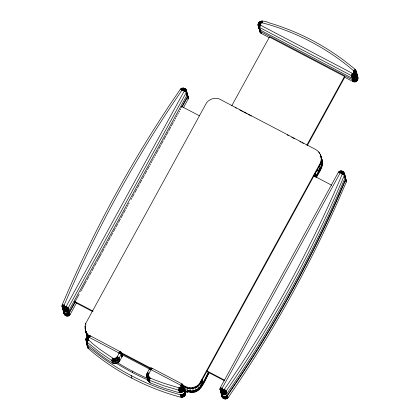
<?xml version="1.0" encoding="UTF-8"?>
<svg xmlns="http://www.w3.org/2000/svg" width="420" height="420" viewBox="0 0 420 420"><rect width="100%" height="100%" fill="white"/><g stroke="black" fill="none" stroke-linecap="round" stroke-linejoin="round"><path stroke-width="0.63" d="M223.351 389.702L222.353 389.272L222.159 388.28L340.095 173.056C341.03 171.932 342.757 173.45 342.058 174.615L335.097 190.806A1226.111 1203.993 -15.3 0 1 234.502 374.383L224.574 389.02C222.227 389.912 223.802 392.994 224.159 394.858L225.461 394.616L226.905 393.608L237.153 378.556A1228.306 1206.146 -15.3 0 0 337.927 194.649L345.067 177.97L345.125 176.237L344.615 175.035M182.973 89.786L183.971 90.216L184.165 91.203L66.229 306.427C65.294 307.556 63.567 306.038 64.265 304.868L71.227 288.682A1226.111 1203.993 -15.3 0 1 171.822 105.1L181.75 90.468L182.973 89.786L183.067 87.995L185.493 88.93L186.38 90.347L186.302 92.426L68.161 308.023C65.945 311.325 60.564 307.981 62.333 304.505L69.332 288.236A1228.306 1206.146 -15.3 0 1 170.105 104.328L180.348 89.276L181.388 88.457L183.094 88.027M148.633 375.737L149.237 377.108L150.355 378.116L155.552 380.263L164.204 383.381L178.678 387.728C180.054 388.337 182.107 386.468 180.763 385.261L151.1 369.7L148.796 373.753L148.633 375.737A2.074 0.389 -11.6 0 0 146.706 376.535L147.651 378.677L149.399 380.252L163.616 385.686L178.715 390.175L180.978 389.897L182.747 388.474L183.346 386.032L182.028 383.938L151.946 368.167L150.533 368.125L149.378 368.939L146.958 373.438L146.612 374.971L146.706 376.535L147.945 380.609L150.108 382.851L164.33 388.285L179.429 392.774L181.687 392.501L183.456 391.078L184.097 389.056L183.278 386.962L184.076 389.744M86.641 337.066L88.368 335.853L90.479 335.911L120.96 352.091L121.422 353.105L121.306 354.218L118.309 359.284L117.049 360.255L114.781 360.985L111.673 360.465L99.178 351.881L87.334 342.379L86.457 341.339L85.927 339.623L86.672 337.008L88.31 337.921L89.513 337.517L119.144 353.068A2.195 0.336 21.2 0 1 121.306 354.218L122.015 356.816L119.023 361.882L116.277 363.447L113.122 363.353L107.399 359.851L99.892 354.48L88.043 344.978L86.961 343.534L86.095 340.51A2.195 0.415 -17.1 0 1 88.085 339.465L88.31 337.921M149.378 368.939L150.953 369.747L149.562 368.723M120.834 352.748L120.545 351.708A2.195 0.32 -54.8 0 0 119.154 353.062C118.01 355.126 116.939 358.601 113.957 358.459L113.967 360.948L114.692 363.615M122.015 356.816L122.136 355.703L121.674 354.69M183.419 107.788L188.27 98.763L188.228 97.088L187.042 93.839L187.64 94.946L187.373 96.768L186.937 95.167L187.231 93.781L186.743 92.18M181.393 107.677L187.451 96.626L187.1 95.225M86.683 341.313C85.696 345.461 89.565 348.206 92.61 350.228A237.227 232.948 -15.3 0 0 174.027 392.936C177.014 393.635 181.855 396.38 184.306 392.921C185.372 391.545 185.047 389.361 183.587 388.385M86.698 344.075L88.132 348.322L93.319 352.826A237.227 232.948 -15.3 0 0 174.736 395.535C177.718 396.081 182.075 398.864 184.732 395.881C185.84 394.732 185.981 392.784 184.926 391.561M345.481 178.831L345.744 179.177L345.051 176.636L345.739 178.668L345.618 179.97L338.473 196.649A1228.306 1206.146 -15.3 0 1 237.699 380.557L227.724 395.262C225.86 398.344 220.573 396.532 221.193 392.884M258.027 24.376L258.295 26.029L259.728 27.542L351.377 75.616C353.057 76.545 355.378 75.663 356.029 73.862C357.62 69.941 352.574 67.494 350.348 65.478A237.227 232.948 -15.3 0 0 268.931 22.769C265.981 21.194 258.956 19.289 258.027 24.376A2.195 0.389 6.1 0 1 260.101 24.182L260.788 23.147L261.996 22.79L268.175 24.434A235.032 230.795 -15.3 0 1 348.842 66.749L353.325 70.529C354.674 71.316 353.913 74.109 352.249 73.274L260.726 25.268L260.101 24.182M258.815 26.56L258.857 28.229L260.264 30.025L260.699 31.626L259.445 30.23L259.25 28.161M259.733 29.92L259.775 31.589L260.998 33.28L269.483 37.758M179.183 387.807L179.161 390.154L179.886 392.821M261.996 22.79L262.222 21.032M182.632 88.064L182.8 89.796M62.801 307.944C62.05 311.283 66.943 313.53 68.875 310.627L187.01 95.025M341.959 173.24A2.195 0.394 -33.9 0 1 343.901 172.436L344.358 175.366L337.213 192.05A1228.306 1206.146 -15.3 0 1 236.439 375.958L226.464 390.658C224.564 393.986 218.689 391.582 220.243 387.86L338.383 172.263C341.817 168.32 345.518 173.502 345.209 177.103M221.309 394.139C222.07 396.884 226.18 397.22 227.614 394.858L237.589 380.153A1228.306 1206.146 -15.3 0 0 338.363 196.25L345.361 179.981L345.445 177.418M221.214 393.724C220.668 397.756 225.677 401.111 228.307 397.399L238.282 382.694A1228.306 1206.146 -15.3 0 0 339.056 198.786L346.054 182.522L346.337 181.246L345.965 179.555M65.279 306.82L65.147 309.298L65.872 311.971M352.721 73.427L352.59 75.905L353.315 78.577C357.205 78.886 357.856 73.763 356.149 71.19A2.195 0.415 -17.1 0 0 353.945 71.431M87.392 345.319L87.517 347.114M353.315 78.577L352.286 78.298L352.727 79.9C356.06 81.511 358.985 76.776 356.685 74.183M344.311 77.012L353.01 81.575C356.706 83.449 359.373 78.325 357.299 75.39M89.302 337.475L89.644 335.722M151.1 368.036L151.053 369.695L151.384 368.041M341.045 172.667L341.381 170.914M89.213 335.711L89.161 337.47M340.951 170.903L340.904 172.662M223.178 389.692L223.004 392.233L223.718 394.837L224.159 394.858M183.146 89.796L183.54 88.053M178.957 387.786L178.705 390.106L179.429 392.774M186.984 95.014L187.457 96.406M184.081 389.477L183.881 390.301L183.167 387.702A2.069 0.315 21.2 0 0 181.13 386.615M221.372 392.863L221.324 394.128M221.959 395.005L222.002 396.68M113.957 358.459L113.468 358.407L113.174 360.764L113.899 363.542M262.206 22.811L262.678 21.079M64.029 311.656C62.79 315.094 67.94 317.867 70.004 314.764L76.618 302.694M65.137 306.794L64.727 309.23L65.447 311.903M352.58 73.406L352.17 75.842L353.356 79.999L354.637 79.322L355.042 77.831M85.029 326.24L85.26 327.054L85.517 325.936L85.307 329.863L87.176 336.478L86.977 335.748L87.575 336.704C85.748 332.682 84.11 327.894 85.685 323.494L206.514 102.848C209.381 98.957 214.73 97.33 219.282 98.947L315.462 149.394C321.342 152.213 323.3 160.666 319.436 165.895M201.285 381.544L201.542 380.425C199.994 388.038 189.357 391.241 183.808 385.844M182.311 384.694C187.415 388.862 195.699 388.878 199.705 383.224L320.56 162.587L321.216 159.841L321.132 157.028M315.982 177.061C318.738 171.376 324.613 165.223 321.394 158.482C324.849 165.338 319.431 171.822 316.292 177.587M183.719 385.917C189.263 391.319 199.857 388.122 201.469 380.541M183.131 387.167C189.588 395.593 204.535 388.946 202.44 378.483M318.581 166.903C320.875 164.63 321.72 161.207 321.353 158.046C324.629 164.981 318.938 171.313 315.961 177.125M89.444 337.496L90.064 335.79M151.084 369.695L151.667 368.088M341.187 172.688L341.806 170.982M223.004 389.66L222.569 392.159L223.283 394.758L223.718 394.837M183.32 89.828L183.976 88.127M113.468 358.407L112.985 358.297L112.408 360.581L113.122 363.353M65 306.757L64.318 309.11L65.037 311.782M352.443 73.364L351.771 75.789L352.931 79.958L353.356 79.999M222.836 389.608L222.138 391.955L222.857 394.627L223.283 394.758M151.1 369.7L151.946 368.167M341.324 172.73L342.216 171.103M183.488 89.88L184.396 88.258M89.513 337.517L90.479 335.911M260.222 29.547L260.09 30.786L260.925 31.763L260.489 30.167L259.828 29.568M151.174 369.737L152.203 368.282M76.624 298.877L69.311 312.223L70.004 314.764M76.87 298.426L79.139 294.284M80.651 291.527L81.659 289.69M81.911 289.228L84.173 285.096M84.43 284.629L86.32 281.18M86.951 280.03L88.841 276.581M89.471 275.431L91.361 271.981M91.99 270.832L93.886 267.382M94.516 266.233L96.406 262.778M97.036 261.628L98.017 259.833M98.296 259.329L101.477 253.517M102.076 252.43L103.997 248.923M104.596 247.832L105.257 246.629M105.856 245.532L107.772 242.036M108.376 240.933L110.287 237.442M110.896 236.334L112.807 232.848M113.416 231.735L115.322 228.254M115.936 227.136L117.842 223.661M118.456 222.537L120.356 219.067M120.976 217.938L122.876 214.473M123.496 213.339L125.391 209.879M126.016 208.74L126.651 207.585M127.276 206.435L127.906 205.286M128.536 204.136L129.166 202.986M131.056 199.547L131.686 198.387M132.311 197.248L134.206 193.788M134.831 192.654L136.731 189.189M137.345 188.06L139.251 184.59M139.865 183.466L141.771 179.991M142.38 178.873L144.291 175.392M144.9 174.279L146.811 170.793M147.415 169.685L149.331 166.194M149.935 165.091L150.591 163.895M151.221 162.745L151.851 161.595M152.45 160.503L153.111 159.296M153.741 158.146L154.371 156.996M154.964 155.909L155.631 154.697M156.224 153.61L158.151 150.092M158.744 149.016L160.671 145.493M161.259 144.422L163.191 140.894M163.821 139.745L165.711 136.295M166.294 135.235L168.231 131.696M168.809 130.641L170.751 127.097M171.328 126.047L173.271 122.498M173.843 121.459L174.531 120.199M175.161 119.049L175.796 117.899M176.363 116.865L177.056 115.6M177.686 114.45L178.316 113.3M178.878 112.271L179.576 111.001M180.206 109.851L180.836 108.701M75.406 301.702L69.421 312.627C67.715 315.152 63.494 313.814 63.278 310.847L64.092 313.808M182.207 106.801L187.561 97.025L187.735 95.361L187.184 93.781M231.761 105.767L269.419 37.044L344.51 76.43L344.731 77.233L307.382 145.383M306.852 145.157L344.51 76.43M184.9 391.272L187.22 392.49L187 391.692L187.735 390.358C199.668 394.58 204.036 379.974 208.399 372.188M187.22 392.49L187.95 391.156L187.068 387.996M199.925 384.017L320.786 163.38L320.56 162.587M314.491 176.453L315.751 174.158L314.617 173.56M315.026 176.678L315.966 174.956L315.751 174.158M315.425 176.899L321.405 165.989M209.433 372.472C204.65 380.289 200.681 396.128 188.165 391.87L187.966 391.141C200.177 395.467 204.377 380.195 208.929 372.414M187.966 391.141C200.198 395.341 204.335 380.111 208.918 372.32M316.103 171.728C321.983 169.008 323.516 161.39 320.707 155.894L321.426 158.54M183.881 390.353L183.377 390.989M63.194 309.981C62.869 313.257 67.709 314.969 69.389 312.086L68.948 310.485L67.914 311.099L68.355 312.701L69.284 312.207L68.161 308.023A2.2 0.273 34.3 0 0 66.229 306.427M180.348 89.276L181.897 90.279M86.914 336.74L88.4 337.811M259.618 21.809L260.788 23.147M181.01 88.688L182.154 90.043M87.581 336.205L88.62 337.633M150.008 368.361L150.99 369.71L150.533 368.125M353.399 81.748L352.044 78.188L353.341 78.33L353.776 79.926M66.607 311.903L67.31 312.532L68.355 312.701M88.085 339.465L93.188 344.153L100.401 349.76L112.985 358.297M222.453 393.955L221.618 393.288M222.122 388.768A2.195 0.415 -9.2 0 0 220.064 389.524L221.219 393.304L222.857 394.627M184.648 386.626L187.168 387.933L183.109 385.791M235.168 107.557L236.323 108.166M239.789 109.982L242.676 111.499M243.831 112.103L246.724 113.62M247.879 114.224L251.344 116.041M287.128 134.873L288.288 135.482M291.758 137.303L294.646 138.821M299.854 141.545L301.009 142.154M302.164 142.763L303.319 143.367M181.519 106.397L199.427 115.789M313.782 175.833L331.679 185.22M74.634 301.455L93.109 311.147M206.882 370.886L224.789 380.279M74.277 301.954L92.752 311.645M206.525 371.385L224.432 380.777M120.997 352.532L150.497 368.009M121.217 353.33L150.14 368.498M121.317 354.317L149.714 369.212M184.684 390.474L187 391.692M180.947 386.946L182.721 388.416L183.456 391.078M353.719 72.98L355.572 74.571L356.312 77.233M116.954 357.01L118.797 358.617L119.537 361.279M339.365 171.381L340.363 172.825M260.474 23.431L258.935 22.423M224.427 389.209L226.165 390.947L226.905 393.608M180.805 387.125L182.438 388.773L183.172 391.435M340.142 173.003L338.656 171.932M85.118 329.054L86.168 332.556L85.942 331.742L87.444 334.12L89.108 335.648M87.444 334.12L87.665 334.913L88.919 336.084M86.992 335.738L86.111 332.556L87.596 334.945L88.835 336.1M353.624 73.091L355.299 74.897L356.039 77.558M66.187 306.479L67.856 308.291L68.597 310.952M116.634 357.383L118.283 359.221L119.023 361.882M344.479 175.98L344.783 176.29M186.207 91.529L186.496 91.838L185.787 89.239A2.195 0.378 -39.7 0 0 183.971 90.216M260.62 23.284L259.261 22.092M182.018 90.153L180.658 88.961M180.647 387.287L182.112 389.099L182.847 391.76M224.306 389.335L225.855 391.256L226.595 393.923M355.955 72.235L356.864 73.789M340.242 172.909L338.971 171.644M88.505 337.717L87.234 336.452M353.519 73.185L354.989 75.185L355.724 77.852M66.082 306.579L67.546 308.579L68.282 311.241M116.261 357.714L117.689 359.746L118.424 362.413M180.469 387.429L181.755 389.387L182.49 392.049M150.26 368.23L151.001 369.705L149.772 368.529M183.719 388.563L184.081 389.534L183.367 386.878A2.069 0.367 6.1 0 0 181.204 386.311M224.17 389.44L225.509 391.534L226.249 394.202M357.168 75.941L357.782 77.149M260.421 21.357L261.161 22.943M319.631 153.725L318.801 151.961M86.163 332.535L87.665 334.919M353.404 73.269L354.637 75.432L355.373 78.099M86.772 334.94L87.659 336.389M65.961 306.658L67.195 308.821L67.93 311.493M345.161 177.035L345.382 177.413M115.852 357.987L117.023 360.187L117.758 362.854M260.967 23.037L260.006 21.562M180.28 387.55L181.367 389.634L182.102 392.296M181.792 88.268L182.464 89.88M182.306 89.954L181.388 88.457M224.018 389.529L225.866 394.433M183.404 387.135L183.645 387.933M340.489 172.762L339.701 171.192M88.746 337.565L87.964 336M353.278 73.332L354.995 78.298M65.835 306.726L67.552 311.693M180.075 387.649L181.687 392.501M115.406 358.197L117.038 363.2M261.76 21.037L261.781 22.796M223.86 389.603L225.461 394.616M340.111 171.05L340.321 171.728M88.373 335.853L88.883 337.517M340.526 170.945L340.762 172.678M150.811 368.062L151.032 369.695M88.767 335.764L89.019 337.486M260.857 21.2L261.361 22.869M261.293 21.063L261.571 22.822M321.358 157.841L320.308 154.34M340.463 172.19L340.62 172.709M353.147 73.385L354.753 79.133M65.704 306.779L67.31 312.532M321.2 157.757L322.235 161.233M179.86 387.728L181.251 392.653M321.442 160.634L321.216 159.841M182.217 88.137L182.632 89.828M192.801 388.421L192.575 387.629M189.94 388.537L189.719 387.739M85.339 329.847L85.255 327.033M199.705 383.224L199.925 384.017M197.747 385.292C198.875 386.442 195.037 388.773 195.316 386.794M186.937 387.119L187.157 387.912M147.63 379.89L147.315 378.357M85.685 323.494L85.911 324.287M357.026 74.681L355.992 70.765A2.195 0.41 -23.7 0 0 353.871 71.237M357.142 74.965L357.945 78.041M356.501 72.959L355.787 70.361A2.195 0.399 -30.3 0 0 353.776 71.048M356.937 74.561L357.42 76.319M357.031 75.133L356.323 72.534A2.195 0.394 2.6 0 0 354.023 72.056M357.473 76.734L357.95 78.493M356.249 72.581L355.535 69.983A2.195 0.389 -36.8 0 0 353.656 70.875M356.984 75.584L356.276 72.986A2.195 0.378 9.2 0 0 354.002 72.266M357.425 77.186L357.908 78.944M356.89 76.031L356.176 73.427A2.195 0.357 15.7 0 0 353.955 72.471M357.326 77.627L357.808 79.391M356.743 76.461L356.029 73.862A2.195 0.331 22.2 0 0 353.887 72.67M357.179 78.057L357.661 79.821M356.543 76.87L355.834 74.272A2.195 0.299 29 0 0 353.798 72.854M356.979 78.472L357.462 80.231M356.753 78.834L357.236 80.593M356.48 79.16L356.958 80.918M356.16 79.448L356.643 81.212M355.814 79.695L356.291 81.459M355.43 79.9L355.913 81.659M355.026 80.047L355.509 81.811M354.344 78.257L354.637 79.322M354.501 79.485L353.005 73.416M354.611 80.147L355.089 81.905M354.05 78.561L354.344 79.632M353.729 78.152L354.17 79.753M353.745 78.587L353.015 75.92L352.863 73.432M354.181 80.189L354.664 81.947M353.54 78.251L353.976 79.853M353.75 80.178L354.233 81.937M353.131 78.377L353.567 79.979M353.33 80.11L353.808 81.868M352.7 78.393L353.141 79.994M353.01 81.575L352.527 79.816L260.878 31.742L261.361 33.5M345.193 176.668L344.122 172.814A2.195 0.41 -26.8 0 0 342.048 173.392M345.272 177.014L346.327 180.81M345.644 178.705L346.337 181.246M345.167 177.539L344.453 174.941A2.195 0.378 9.1 0 0 342.174 174.227M345.602 179.141L346.295 181.681M343.922 173.129L343.633 172.09A2.195 0.373 -41.1 0 0 341.854 173.108M345.067 177.97L344.358 175.366A2.195 0.357 16.2 0 0 342.137 174.395M345.508 179.566L346.201 182.107M321.416 160.86L322.298 164.047M320.744 163.601L321.625 166.787M319.373 166.084L320.03 168.483M317.562 168.74L318.056 170.536M260.998 33.28L259.366 27.316A2.195 0.32 -54.8 0 1 260.547 25.158M259.949 29.741L260.389 31.337M259.607 28.98L260.264 31.169M260.09 30.786L259.035 27.048A2.195 0.352 -47.3 0 1 260.437 25.069M260.185 31.248L260.668 33.012M259.455 29.342L258.746 26.744A2.195 0.378 -39.7 0 1 260.342 24.969M259.891 30.944L260.374 32.702M258.169 24.896L258.741 26.975M259.177 28.576L259.66 30.335M260.127 32.361L258.011 24.801A2.195 0.404 -1.6 0 1 260.096 24.323M259.009 28.628L258.053 25.221A2.195 0.415 -9.2 0 1 260.111 24.46M259.198 29.421L259.928 31.988M187.189 93.361L186.233 89.954A2.195 0.41 -24.5 0 0 184.118 90.452M187.383 94.154L188.323 97.498M188.359 97.923L186.034 89.581A2.195 0.399 -32.1 0 0 184.054 90.326M187.21 94.201L186.501 91.602A2.195 0.389 6.1 0 0 184.207 90.998M187.651 95.802L188.344 98.343M187.142 94.621L186.428 92.022A2.195 0.362 13.6 0 0 184.186 91.14M187.577 96.222L188.27 98.763M187.026 94.595L187.467 96.196M188.144 99.167L186.302 92.426A2.2 0.326 23.1 0 0 184.165 91.203M185.084 89.481L184.8 88.442A2.195 0.289 -62.2 0 0 183.64 89.948M227.341 395.209L228.039 397.751M227.031 395.524L227.729 398.066M226.684 395.798L227.378 398.339M226.306 396.029L227 398.57M225.902 396.212L226.595 398.753M225.041 394.748L223.697 389.655M225.477 396.349L226.17 398.89M224.6 394.832L223.524 389.687M225.041 396.433L225.734 398.974M224.595 396.459L225.293 399M224.154 396.433L224.847 398.974M223.718 396.354L224.411 398.895M223.293 396.228L223.991 398.764M222.453 394.443L221.744 391.844A2.195 0.289 -62.2 0 1 222.684 389.54M222.894 396.044L223.587 398.585M222.091 394.223L221.382 391.624A2.195 0.32 -54.8 0 1 222.558 389.461M222.527 395.824L223.225 398.365M221.76 393.955L221.051 391.356A2.195 0.352 -47.3 0 1 222.448 389.377M222.196 395.556L222.894 398.097M222.6 397.787L220.043 388.684A2.195 0.389 6.1 0 1 222.117 388.49M221.219 393.304L220.511 390.705A2.195 0.399 -32.1 0 1 222.269 389.156M221.66 394.905L222.353 397.446M221.02 392.931L220.028 389.104A2.195 0.404 -1.6 0 1 222.112 388.626M221.172 393.304L222.154 397.073M202.031 379.496L202.519 381.297M201.201 381.644L201.857 384.043M199.841 384.127L200.744 387.345M197.878 386.19L198.77 389.403M195.442 387.686L196.329 390.889M192.707 388.516L193.589 391.703M189.845 388.621L190.727 391.797M184.553 386.683L185.209 389.083M184.658 389.676L185.614 393.083M184.601 389.823L185.656 393.503M184.926 391.325L185.64 393.923M184.054 388.637L183.099 385.229A2.069 0.389 -24.5 0 0 181.109 385.697M184.858 391.745L185.566 394.343M184.097 389.056L182.9 384.856A2.069 0.378 -32.1 0 0 181.031 385.56M183.078 386.075L182.653 384.51A2.069 0.357 -39.7 0 0 180.941 385.434M184.727 392.149L185.441 394.748M184.039 389.949L183.293 387.298A2.069 0.347 13.6 0 0 181.178 386.463M183.682 389.088L183.976 390.154M184.548 392.532L185.262 395.136M183.697 390.689L182.989 388.085A2.069 0.284 28.5 0 0 181.062 386.762M184.306 392.921L185.015 395.524M184.023 393.283L184.732 395.881M183.697 393.608L184.411 396.207M183.341 393.897L184.049 396.496M182.952 394.144L183.661 396.743M182.537 394.343L183.246 396.947M182.102 394.501L182.81 397.1M181.65 394.606L182.364 397.205M180.805 392.758L179.639 387.781M181.193 394.663L181.907 397.262M180.348 392.816L179.413 387.807M180.731 394.669L181.445 397.268M180.275 394.622L180.989 397.22M150.108 382.851L149.399 380.252A2.074 0.284 -60 0 1 150.355 378.116M149.452 382.41L148.743 379.811A2.074 0.315 -52 0 1 149.935 377.832M148.869 381.88L148.155 379.281A2.074 0.347 -44 0 1 149.562 377.496M148.36 381.276L147.651 378.677A2.074 0.367 -35.9 0 1 149.237 377.108M147.173 377.837L146.606 375.758A2.074 0.383 -3.5 0 1 148.57 375.239M147.945 380.609L147.236 378.01A2.074 0.383 -27.8 0 1 148.974 376.682M132.269 371.096L132.704 372.697M131.14 375.554L131.849 378.152M122.068 353.315L122.288 354.113M122.136 355.703L121.259 352.569A2.195 0.41 -24.5 0 0 119.154 353.062A2.195 0.362 13.6 0 1 121.391 353.945L122.105 356.548M122.162 355.987L121.128 352.317A2.195 0.399 -32.1 0 0 119.154 353.062A2.195 0.389 6.1 0 1 121.438 353.666M122.152 356.27L120.96 352.091A2.195 0.378 -39.7 0 0 119.154 353.062A2.195 0.404 -1.6 0 1 121.448 353.388M121.9 357.074L121.186 354.475A2.195 0.31 26.8 0 0 119.117 353.131M119.968 360.612L119.254 358.013A2.195 0.289 30.7 0 0 117.259 356.538M116.277 363.447L114.938 358.349M115.489 363.584L114.45 358.439M112.387 363.064L111.673 360.465A2.195 0.273 -64.7 0 1 112.529 358.118M87.596 334.945L87.927 336.142M86.069 338.273L86.352 339.313M87.712 344.668L87.003 342.064A2.195 0.367 -43.4 0 1 88.505 340.19M86.252 339.754L85.969 338.714A2.195 0.378 9.2 0 1 88.027 338.635M87.418 344.316L86.709 341.717A2.195 0.389 -36.8 0 1 88.368 340.027M86.636 341.764L85.922 339.166A2.195 0.394 2.6 0 1 88.006 338.846M87.166 343.938L86.457 341.339A2.195 0.399 -30.3 0 1 88.252 339.854M86.961 343.534L85.927 339.623A2.195 0.41 -3.9 0 1 88.006 339.056M87.712 346.07L88.421 348.668M87.418 345.718L88.132 348.322M86.636 343.166L87.88 347.939M86.641 343.623L87.675 347.534M68.691 310.753L69.127 312.349M69.038 312.554L69.731 315.094M68.513 310.873L68.954 312.475M68.323 310.973L68.764 312.575M68.723 312.842L69.416 315.383M68.124 311.052L68.56 312.648M68.371 313.089L69.064 315.63M67.846 311.656L68.14 312.721M67.63 311.645L67.924 312.716M67.987 313.294L68.686 315.83M67.42 311.614L67.715 312.68M67.216 311.551L67.51 312.622M67.589 313.441L68.282 315.982M66.728 311.939L65.562 306.81M67.168 313.541L67.861 316.082M66.302 311.981L65.578 309.314L65.42 306.82M66.738 313.582L67.436 316.123M66.308 313.572L67.006 316.108M65.888 313.504L66.581 316.045M65.478 313.383L66.171 315.919M64.648 311.608L63.934 309.01A2.195 0.284 -62.4 0 1 64.869 306.7M65.084 313.21L65.782 315.745M64.27 311.377L63.562 308.779A2.195 0.32 -55.3 0 1 64.727 306.611M64.706 312.979L65.404 315.52M63.924 311.11L63.215 308.506A2.195 0.352 -48.2 0 1 64.591 306.506M64.365 312.706L65.058 315.247M62.375 306.385L62.092 305.345A2.195 0.378 9.1 0 1 64.15 305.261M63.641 311.015L62.905 308.196A2.195 0.373 -41.1 0 1 64.47 306.38M64.055 312.396L64.748 314.937M64.486 314.591L62.05 305.781A2.195 0.399 1.9 0 1 64.129 305.435M63.131 310.07L62.06 306.217A2.195 0.41 -5.2 0 1 64.134 305.603M63.21 310.417L64.265 314.213M62.958 309.671L62.129 306.647A2.195 0.415 -12.4 0 1 64.16 305.776M322.219 161.17L322.418 161.894M322.303 163.978L322.502 164.708M321.647 166.724L321.846 167.454M200.734 387.251L200.933 387.98M198.776 389.319L198.97 390.044M196.345 390.82L196.539 391.545M193.604 391.655L193.804 392.38M190.748 391.766L190.948 392.495M86.1 331.375L86.352 333.79L86.284 331.543M86.698 342.673L86.803 343.108M220.873 392.537L220.736 391.703M63.305 310.38L63.32 310.816M86.147 331.359L86.189 333.044M183.876 90.111A2.195 0.352 -47.3 0 1 185.493 88.93M184.17 90.584A2.195 0.415 -16.8 0 1 186.386 90.347M184.212 90.857A2.195 0.404 -1.6 0 1 186.517 91.182M184.202 90.72A2.195 0.415 -9.2 0 1 186.48 90.762M183.766 90.022A2.195 0.32 -54.8 0 1 185.162 88.662M62.186 304.92A2.195 0.357 16.2 0 1 64.187 305.093M62.244 307.067A2.195 0.415 -19.6 0 1 64.207 305.939M62.417 307.471A2.195 0.41 -26.8 0 1 64.276 306.096M62.638 307.85A2.195 0.394 -33.9 0 1 64.365 306.243M338.378 172.258A2.2 0.273 34.3 0 1 340.095 173.061M220.238 387.86A2.2 0.326 23.1 0 1 222.159 388.285M220.757 391.052A2.195 0.378 -39.7 0 1 222.353 389.272M220.306 390.332A2.195 0.41 -24.5 0 1 222.206 389.036M220.159 389.939A2.195 0.415 -16.8 0 1 222.154 388.904M220.112 388.264A2.195 0.362 13.6 0 1 222.138 388.348M342.195 174.053A2.195 0.399 1.9 0 1 344.495 174.505M342.19 173.88A2.195 0.41 -5.2 0 1 344.484 174.069M342.163 173.712A2.195 0.415 -12.4 0 1 344.416 173.633M342.116 173.549A2.195 0.415 -19.6 0 1 344.295 173.213M341.733 172.982A2.195 0.352 -48.2 0 1 343.329 171.775M341.596 172.877A2.195 0.32 -55.3 0 1 342.983 171.507M341.455 172.788A2.195 0.284 -62.4 0 1 342.605 171.276M181.214 386.153A2.069 0.383 -1.6 0 1 183.388 386.458M146.916 377.291A2.074 0.389 -19.7 0 1 148.769 376.22M149.226 369.18A2.069 0.273 30.6 0 1 150.906 369.815M147.289 372.719A2.069 0.294 26.7 0 1 149.037 373.228M121.422 353.105A2.195 0.415 -9.2 0 0 119.154 353.062A2.195 0.352 -47.3 0 1 120.766 351.887M180.763 385.266A2.074 0.294 -56.7 0 1 182.033 383.933M146.958 373.438A2.074 0.32 20.7 0 1 148.796 373.753M146.612 374.971A2.074 0.367 4.6 0 1 148.575 374.735M119.091 353.031A2.195 0.294 -60.4 0 1 120.304 351.561M119.154 353.062A2.195 0.415 -16.8 0 1 121.359 352.832M146.727 374.194A2.074 0.347 12.7 0 1 148.649 374.236M181.198 385.996A2.069 0.389 -9.2 0 1 183.346 386.032M181.162 385.844A2.069 0.394 -16.8 0 1 183.251 385.623M180.831 385.319A2.069 0.336 -47.3 0 1 182.364 384.206M86.41 337.428A2.195 0.299 29 0 1 88.226 338.048M86.216 337.838A2.195 0.331 22.2 0 1 88.142 338.231M86.069 338.273A2.195 0.357 15.7 0 1 88.074 338.431M85.985 340.069A2.195 0.415 -10.5 0 1 88.032 339.266M86.252 340.935A2.195 0.41 -23.7 0 1 88.158 339.665M148.186 380.105A235.583 231.331 -15.3 0 1 116.792 363.536M147.746 378.504A235.583 231.331 -15.3 0 1 117.469 362.628M352.249 73.274A2.195 0.273 -64.2 0 0 351.377 75.616L352.091 78.215L260.442 30.14L259.728 27.542A2.195 0.294 -60.4 0 1 260.726 25.268M258.647 22.78A2.195 0.268 35.2 0 1 260.337 23.599M258.405 23.168A2.195 0.304 28.5 0 1 260.232 23.772M258.227 23.552A2.195 0.336 21.2 0 1 260.169 23.909M258.101 23.961A2.195 0.362 13.6 0 1 260.127 24.045M258.142 25.631A2.195 0.415 -16.8 0 1 260.143 24.596M258.295 26.029A2.195 0.41 -24.5 0 1 260.19 24.728M258.494 26.402A2.195 0.399 -32.1 0 1 260.258 24.854M354.018 71.846A2.195 0.41 -3.9 0 1 356.318 72.077M353.992 71.636A2.195 0.415 -10.5 0 1 356.26 71.631M353.524 70.712A2.195 0.367 -43.4 0 1 355.247 69.636"/></g></svg>
